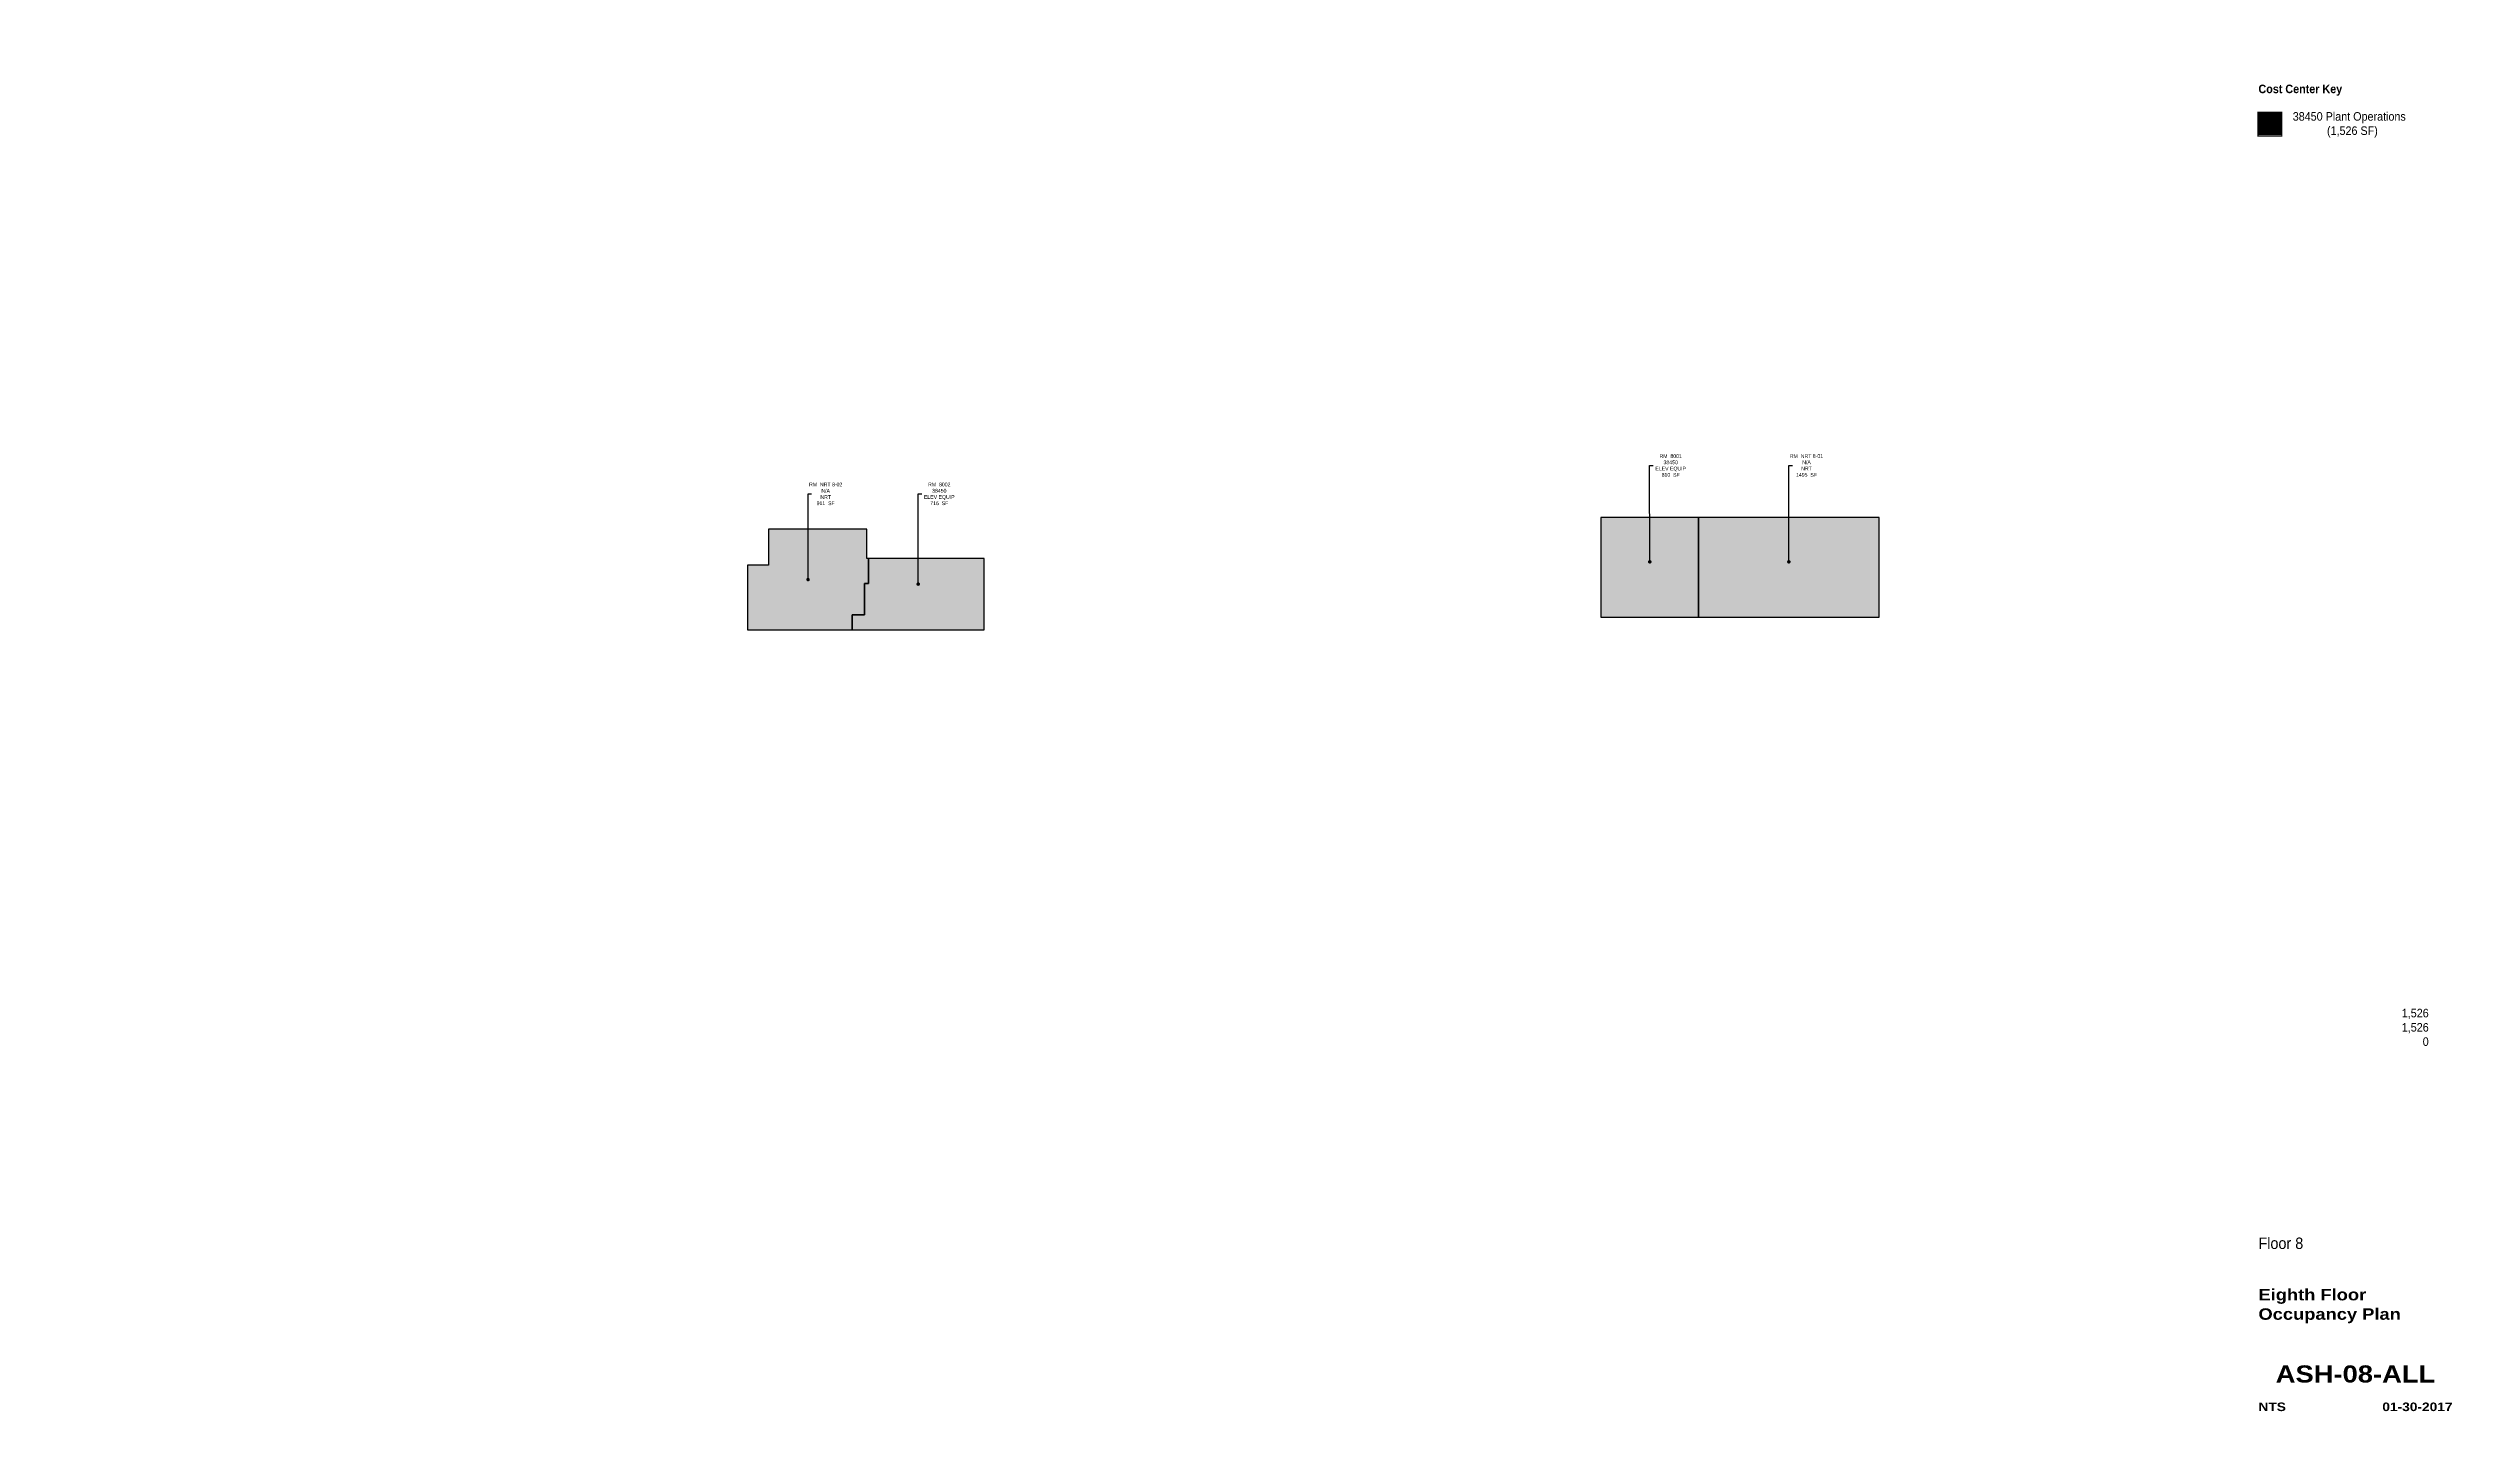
# Paper-space layout 'ALL' of a CAD drawing. Header units: inches. Extents: x 1.5 to 41, y 1 to 23.8.
# The model-space entities are those that its viewports show. They can reach past a viewport. Long polylines and large blocks are cut down to what shows.
import ezdxf
from ezdxf.enums import TextEntityAlignment as Align

# ---------------------------------------------------------------- set-up
doc = ezdxf.new("R2010")
doc.units = ezdxf.units.IN
doc.header["$MEASUREMENT"] = 0
doc.layers.get('Defpoints').update_dxf_attribs({"color": 31})
for name, color, linetype in [('0-LABEL', 3, 'Continuous'), ('1-NRT', 200, 'Continuous'), ('1-NRT-PTN', 253, 'Continuous'), ('4-OCC', 6, 'Continuous'), ('4-OCC-PTN', 95, 'Continuous'), ('T-5', 5, 'Continuous'), ('T-8', 8, 'Continuous')]:
    doc.layers.add(name, color=color, linetype=linetype)
doc.layers.get('Defpoints').freeze()
doc.styles.add('Arial90', font='arial.ttf', dxfattribs={"width": 0.9})
doc.styles.add('ArialBlack', font='')
doc.styles.add('ArialBold90', font='arialbd.ttf', dxfattribs={"width": 0.9})
doc.styles.add('ArialN', font='ARIALN.TTF')
doc.styles.get('ArialBlack').set_extended_font_data('Arial Black')
doc.dimstyles.new('AB-195', dxfattribs={"dimscale": 195, "dimtxt": 0.070312, "dimasz": 0.0625, "dimexe": 0.0625, "dimexo": 0.125, "dimgap": 0.25, "dimtad": 0, "dimdec": 4, "dimrnd": 0.0625, "dimzin": 0, "dimdsep": 46, "dimlunit": 4, "dimtxsty": 'ArialN', "dimblk": 'ARCHTICK', "dimcen": 0.0625, "dimclrd": 256, "dimclre": 256, "dimclrt": 256, "dimadec": 0, "dimazin": 0, "dimtfac": 1, "dimtdec": 4, "dimtofl": 0, "dimtmove": 2, "dimatfit": 3, "dimldrblk": 'DOT', "dimfxl": 0, "dimfrac": 2, "dimtolj": 1, "dimtzin": 0, "dimlwd": -1, "dimlwe": -1, "dimarcsym": 0})

# ---------------------------------------------------------------- blocks, each defined once
blk = doc.blocks.new('sheettext_30x42_occ')
at = {"style": 'Arial90', "width": 0.9}
for tag, p in [('INTERIORGROSS', (2.797, 6.845)), ('USEABLE', (2.797, 6.611)), ('COMMON', (2.797, 6.376))]:
    blk.add_attdef(tag, text='', height=0.141, dxfattribs=at).set_placement(p, align=Align.RIGHT)
blk.add_attdef('FLOOR', text='', height=0.188, dxfattribs=at).set_placement((0, 3.227), align=Align.TOP_LEFT)
at = {"layer": 'T-8', "style": 'ArialBlack'}
for tag, p, height in [('TITLE_1', (0, 2.195), 0.188), ('TITLE_2', (0, 1.876), 0.188), ('SCALE', (0, 0.375), 0.141)]:
    blk.add_attdef(tag, p, '', height=height, dxfattribs=at)
blk.add_attdef('DWG#', text='', height=0.281, dxfattribs=at).set_placement((1.594, 1.126), align=Align.TOP_CENTER)
blk.add_attdef('DATE', text='', height=0.141, dxfattribs=at).set_placement((3.188, 0.375), align=Align.RIGHT)
blk = doc.blocks.new('_ArchTick')
at = {"const_width": 0.15}
blk.add_lwpolyline([(-0.5, -0.5), (0.5, 0.5)], dxfattribs=at)
blk = doc.blocks.new('_Dot')
at = {"lineweight": -2}
blk.add_line((-0.5, 0), (-1, 0), dxfattribs=at)
at = {"const_width": 0.5}
blk.add_lwpolyline([(-0.25, 0, 1), (0.25, 0, 1)], format="xyb", close=True, dxfattribs=at)

msp = doc.modelspace()

# ---------------------------------------------------------------- hatches: boundary and pattern name
at = {"layer": '1-NRT-PTN'}
for points in [[(2699, 3332.8), (2699, 3208.2), (2626.5, 3208.2), (2626.5, 2985.3), (2987.5, 2985.3), (2987.5, 3036.8), (3030.5, 3036.7), (3030.5, 3145.8), (3044, 3145.8), (3044, 3231.5), (3039, 3231.5), (3039, 3332.8)], [(5915.5, 3373.5), (5915.5, 3028.5), (6101, 3028.5), (6539.5, 3028.5), (6539.5, 3373.5)]]:
    msp.add_hatch(color=256, dxfattribs=at).paths.add_polyline_path(points)
at = {"layer": '4-OCC-PTN'}
for points in [[(5915.5, 3373.5), (5577.5, 3373.5), (5577.5, 3028.5), (5915.5, 3028.5)], [(3030.5, 3036.8), (2987.5, 3036.8), (2987.5, 2985.3), (3445, 2985.3), (3445, 3231.5), (3044, 3231.5), (3044, 3145.8), (3030.5, 3145.8)]]:
    msp.add_hatch(color=55, dxfattribs=at).paths.add_polyline_path(points)

# ---------------------------------------------------------------- linework, layer by layer
at = {"layer": '1-NRT'}
for points in [[(2699, 3332.8), (2699, 3208.2), (2626.5, 3208.2), (2626.5, 2985.3), (2987.5, 2985.3), (2987.5, 3036.8), (3030.5, 3036.7), (3030.5, 3145.8), (3044, 3145.8), (3044, 3231.5), (3039, 3231.5), (3039, 3332.8)], [(5915.5, 3373.5), (5915.5, 3028.5), (6101, 3028.5), (6539.5, 3028.5), (6539.5, 3373.5)]]:
    msp.add_lwpolyline(points, close=True, dxfattribs=at)
at = {"layer": '4-OCC'}
msp.add_lwpolyline([(5915.5, 3373.5), (5577.5, 3373.5), (5577.5, 3028.5), (5915.5, 3028.5), (5915.5, 3373.5)], dxfattribs=at)
msp.add_lwpolyline([(3030.5, 3036.8), (2987.5, 3036.8), (2987.5, 2985.3), (3445, 2985.3), (3445, 3231.5), (3044, 3231.5), (3044, 3145.8), (3030.5, 3145.8)], close=True, dxfattribs=at)

# ---------------------------------------------------------------- texts
at = {"layer": '0-LABEL', "char_height": 13, "attachment_point": 5, "style": 'ArialN'}
for s, insert in [('RM  8001\\P38450\\PELEV EQUIP\\P810  SF', (5818.8, 3553.6)), ('RM  NRT 8-01\\PN/A\\PNRT\\P1495  SF', (6288.5, 3553.6)), ('RM  NRT 8-02\\PN/A\\PNRT\\P911  SF', (2896.3, 3455.3)), ('RM  8002\\P38450\\PELEV EQUIP\\P716  SF', (3289.2, 3455.3))]:
    msp.add_mtext(s, dxfattribs=dict(at, insert=insert))

# ---------------------------------------------------------------- leaders
at = {"layer": '0-LABEL', "annotation_type": 0, "has_hookline": 1, "hookline_direction": 0}
for points, text_width in [([(5746.5, 3220.3), (5745.9, 3553.6), (5758.1, 3553.6)], 86.7), ([(6227.5, 3220.3), (6227.6, 3553.6), (6239.8, 3553.6)], 92.1), ([(2835.3, 3159), (2835.3, 3455.3), (2847.5, 3455.3)], 94), ([(3216.3, 3143.3), (3216.3, 3455.3), (3228.5, 3455.3)], 86.7)]:
    msp.add_leader(points, dimstyle='AB-195', dxfattribs=dict(at, text_width=text_width))

psp = doc.layouts.new('ALL')

# ---------------------------------------------------------------- hatches: boundary and pattern name
at = {"layer": '4-OCC-PTN'}
psp.add_hatch(color=55, dxfattribs=at).paths.add_polyline_path([(37.812, 22.336), (38.188, 22.336), (38.188, 22.711), (37.812, 22.711)])

# ---------------------------------------------------------------- linework, layer by layer
at = {"layer": 'T-5'}
psp.add_lwpolyline([(37.804, 22.719, 0.0176, 0.0176, 0), (38.196, 22.719, 0.0176, 0.0176, 0), (38.196, 22.327, 0.0176, 0.0176, 0), (37.804, 22.327, 0.0176, 0.0176, 0)], format="xyseb", close=True, dxfattribs=at)

# ---------------------------------------------------------------- block references
psp.add_blockref('sheettext_30x42_occ', (37.812, 1), dxfattribs=at).add_auto_attribs({'FLOOR': 'Floor 8', 'TITLE_1': 'Eighth Floor', 'TITLE_2': 'Occupancy Plan', 'DWG#': 'ASH-08-ALL', 'SCALE': 'NTS', 'DATE': '01-30-2017', 'COMMON': '0', 'USEABLE': '1,526', 'INTERIORGROSS': '1,526'})

# ---------------------------------------------------------------- texts
at = {"layer": 'T-5', "char_height": 0.14062, "attachment_point": 1}
for s, insert, width, style in [('Cost Center Key', (37.812, 23.172), 3.1875, 'ArialBold90'), ('38450 Plant Operations\\P^I(1,526 SF)', (38.375, 22.72), 2.625, 'Arial90')]:
    psp.add_mtext(s, dxfattribs=dict(at, insert=insert, width=width, style=style))

# ---------------------------------------------------------------- viewports
at = {"layer": 'Defpoints'}
psp.add_viewport(center=(19.562, 12.386), size=(36.125, 22.77265), view_center_point=(4009.5, 2600.378), view_height=4794.24302, dxfattribs=at)

doc.saveas('drawing.dxf')
